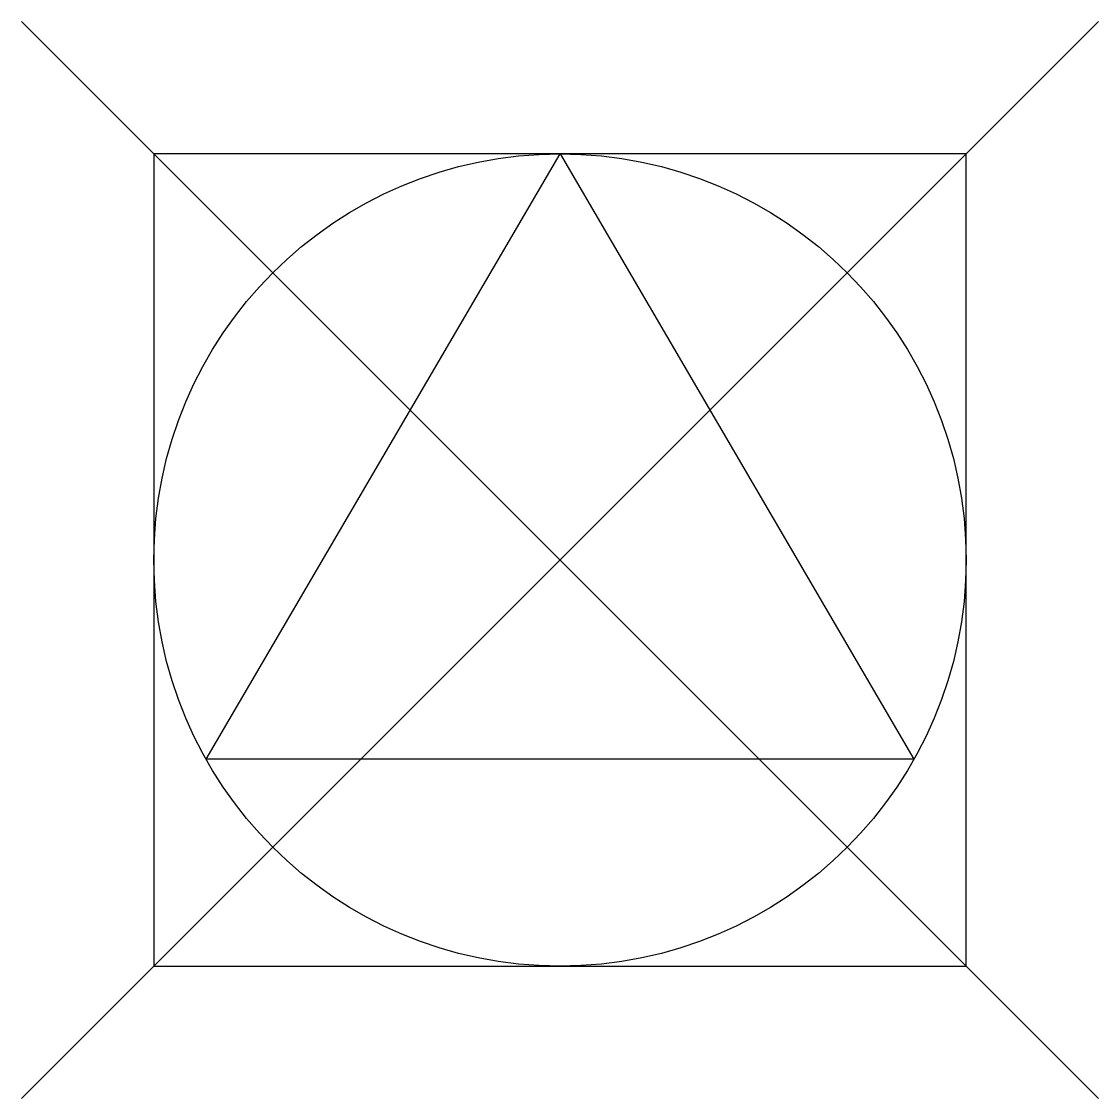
# Model space of a CAD drawing. Header units: metres. Extents: x -2.65 to 2.65, y -2.65 to 2.65.
import ezdxf

# ---------------------------------------------------------------- set-up
doc = ezdxf.new("R2010")
doc.units = ezdxf.units.M
doc.layers.get('0').update_dxf_attribs({"color": 150})

msp = doc.modelspace()

# ---------------------------------------------------------------- linework, layer by layer
for p, q in [((-2.6517, -2.6517), (2.6517, 2.6517)), ((2.6517, -2.6517), (-2.6517, 2.6517)), ((-1.743, -0.9807), (0, 2)), ((0, 2), (1.743, -0.9807)), ((1.743, -0.9807), (-1.743, -0.9807))]:
    msp.add_line(p, q)
msp.add_lwpolyline([(-2, -2), (2, -2), (2, 2), (-2, 2)], close=True)
msp.add_circle((0, 0), 2)

doc.saveas('drawing.dxf')
